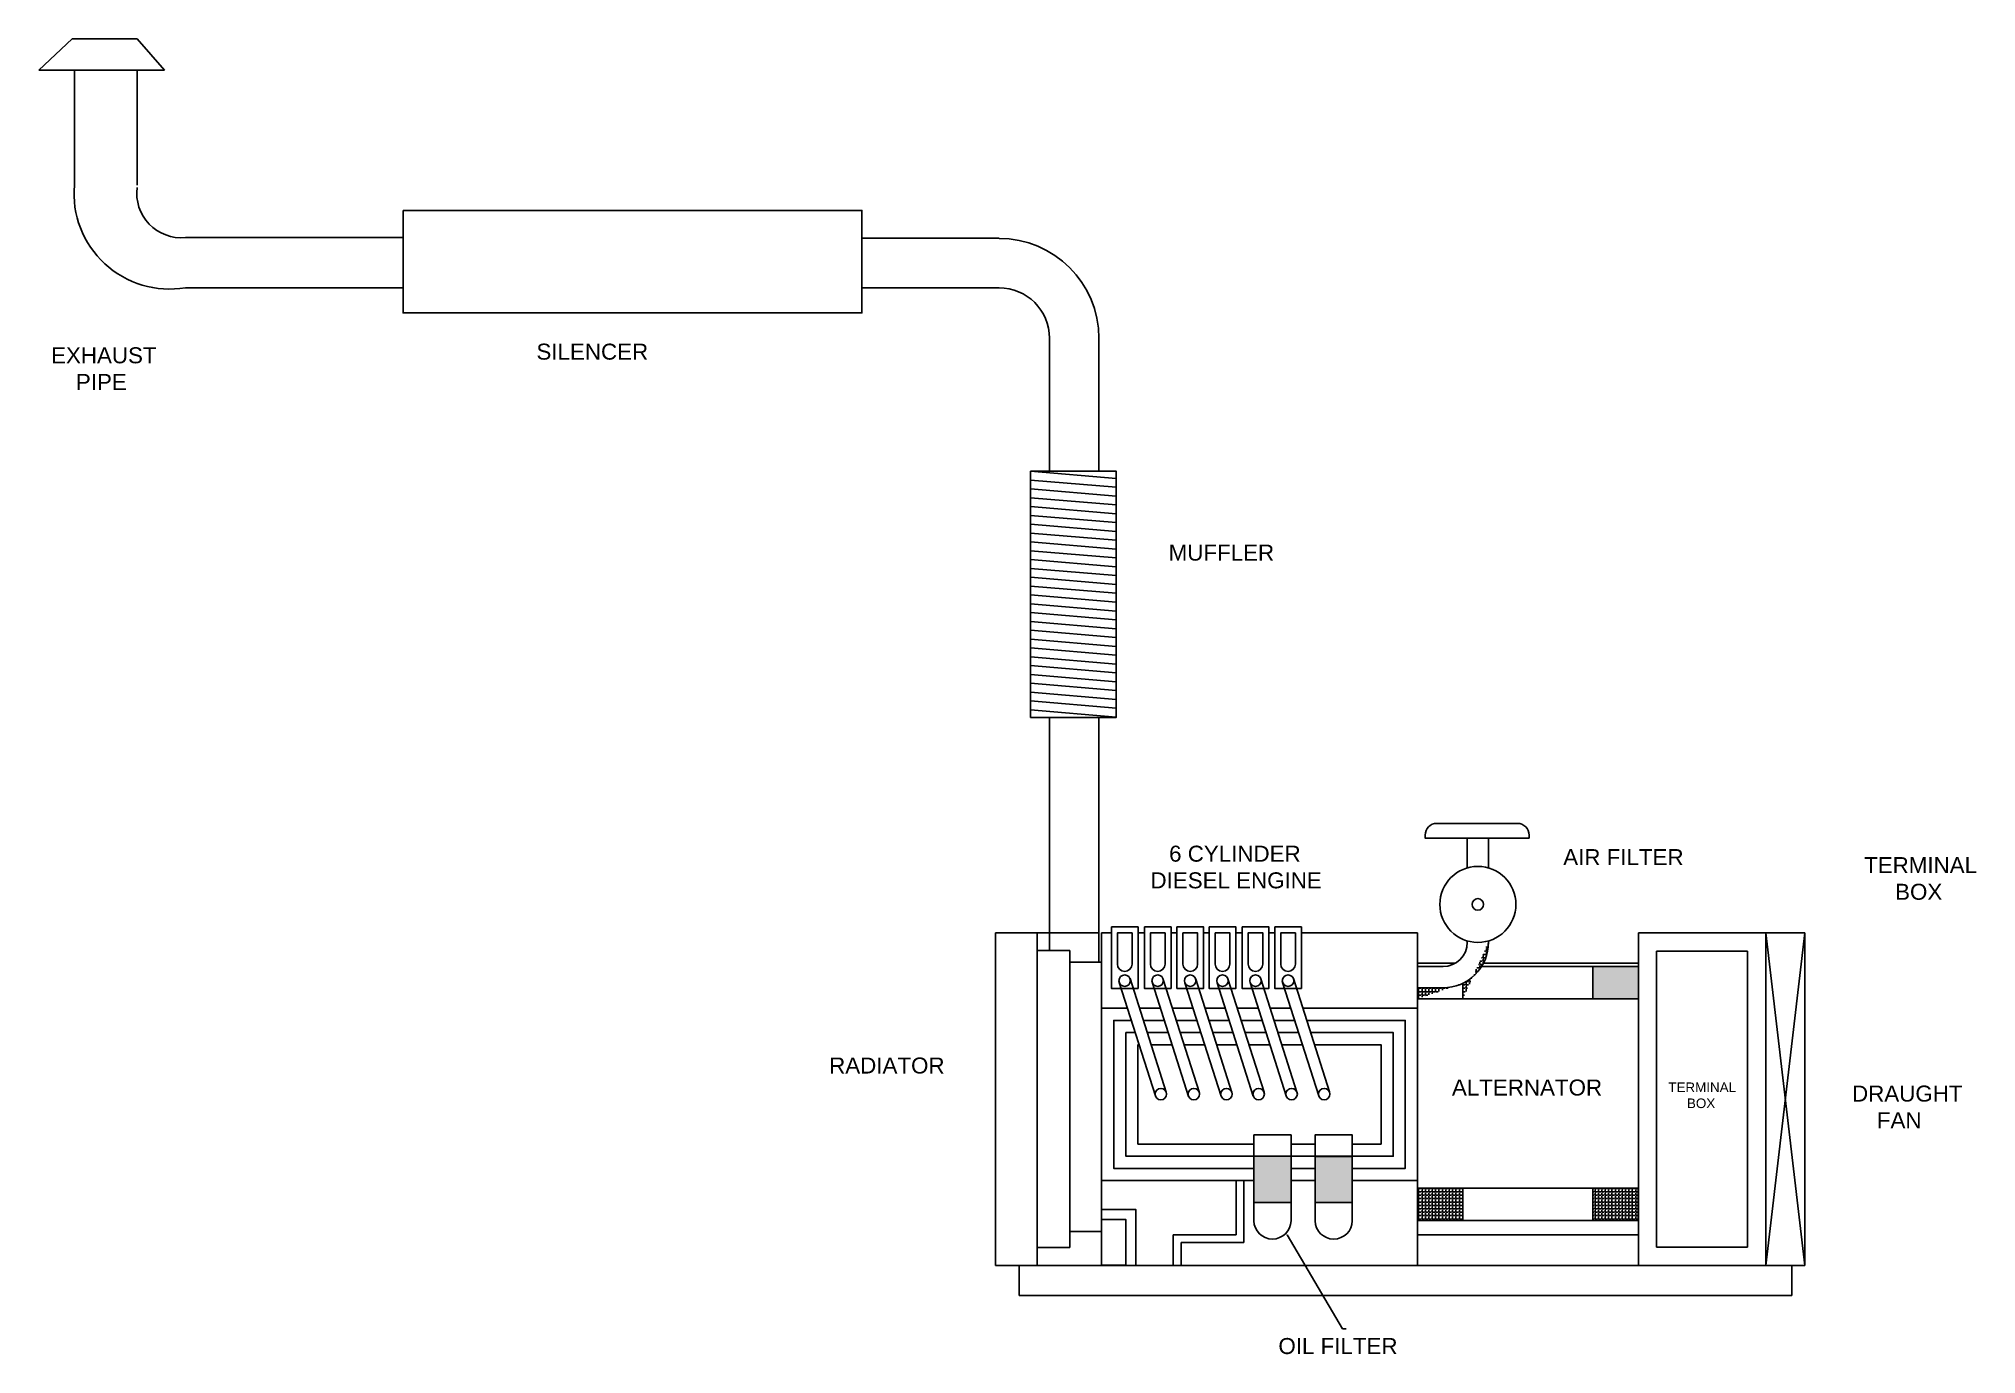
# Model space of a CAD drawing. Header units: millimetres. Extents: x 1063 to 5053, y -404 to 2305.
import ezdxf
from ezdxf import colors
from ezdxf.entities.mleader import LeaderData, LeaderLine
from ezdxf.math import Vec2, Vec3

# ---------------------------------------------------------------- set-up
doc = ezdxf.new("R2010")
doc.units = ezdxf.units.MM
doc.styles.get("Standard").update_dxf_attribs({"font": 'arial.ttf'})
pattern_1 = [(0, (0, 0), (0, 6.985), [5.08, -1.905]), (90, (0, 0), (-6.985, 4e-16), [5.08, -1.905])]

msp = doc.modelspace()

# ---------------------------------------------------------------- hatches: boundary and pattern name
at = {"true_color": 0x000000}
h = msp.add_hatch(dxfattribs=at)
h.set_pattern_fill('ANGLE', color=18)
h.set_pattern_definition(pattern_1)
edge = h.paths.add_edge_path()
edge.add_line((3902.2, 350.6), (3956.8, 350.6))
edge.add_arc((3955.8, 443.1), 92.6, 269.3911, 360.6089)
edge.add_line((3995.7, 327.6), (3995.7, 359.6))
edge.add_line((3902.2, 327.6), (3995.7, 327.6))
edge.add_line((3902.2, 350.6), (3902.2, 327.6))
h = msp.add_hatch(dxfattribs=at)
h.set_pattern_fill('ANGLE', color=18)
h.set_pattern_definition(pattern_1)
h.paths.add_polyline_path([(4263.7, 394.1), (4357.2, 394.1), (4357.2, 327.6), (4263.7, 327.6)])
edge = h.paths.add_edge_path()
edge.add_line((4263.5, -62.1), (4263.5, -128.6))
h = msp.add_hatch(color=18, dxfattribs=at)
h.dxf.hatch_style = 1
h.paths.add_polyline_path([(3565.3, 3.4), (3641.9, 3.4), (3641.9, -91.4), (3565.3, -91.4)])
h = msp.add_hatch(color=18, dxfattribs=at)
h.dxf.hatch_style = 1
h.paths.add_polyline_path([(3691.4, 3.2), (3768, 3.2), (3768, -91.6), (3691.4, -91.6)])
h = msp.add_hatch(dxfattribs=at)
h.set_pattern_fill('ANGLE', color=18)
h.set_pattern_definition(pattern_1)
h.paths.add_polyline_path([(3902.2, -62.1), (3995.7, -62.1), (3995.7, -128.6), (3902.2, -128.6)])
h = msp.add_hatch(dxfattribs=at)
h.set_pattern_fill('ANGLE', color=18)
h.set_pattern_definition(pattern_1)
h.paths.add_polyline_path([(4263.5, -62.1), (4356.9, -62.1), (4356.9, -128.6), (4263.5, -128.6)])

# ---------------------------------------------------------------- linework, layer by layer
for p, q in [((1062.8, 2239.9), (1131.8, 2304.5)), ((1131.8, 2304.5), (1265.5, 2304.5)), ((1265.5, 2304.5), (1321.6, 2239.9)), ((1062.8, 2239.9), (1321.6, 2239.9)), ((1136.1, 2239.9), (1136.1, 2002.9)), ((1265.5, 2239.9), (1265.5, 2002.9)), ((1813.3, 1895.2), (1364.7, 1895.2)), ((2758, 1893.6), (3040.4, 1893.6)), ((1813.3, 1791.8), (1364.7, 1791.8)), ((2758, 1791.8), (3040.4, 1791.8)), ((3144.4, 1687.8), (3144.4, 1414.1)), ((3246.1, 1687.8), (3246.1, 1414.1)), ((3105.3, 1414.1), (3282, 1399.2)), ((3105.3, 1395.9), (3282, 1381)), ((3105.3, 1377.7), (3282, 1362.8)), ((3105.3, 1359.5), (3282, 1344.6)), ((3105.3, 1341.3), (3282, 1326.4)), ((3105.3, 1323.1), (3282, 1308.2)), ((3105.3, 1304.9), (3282, 1290)), ((3105.3, 1286.7), (3282, 1271.8)), ((3105.3, 1268.5), (3282, 1253.6)), ((3105.3, 1250.3), (3282, 1235.4)), ((3105.3, 1232.1), (3282, 1217.2)), ((3105.3, 1213.9), (3282, 1199)), ((3105.3, 1195.7), (3282, 1180.8)), ((3105.3, 1177.5), (3282, 1162.6)), ((3105.3, 1159.4), (3282, 1144.4)), ((3105.3, 1141.2), (3282, 1126.2)), ((3105.3, 1123), (3282, 1108)), ((3105.3, 1104.8), (3282, 1089.8)), ((3105.3, 1104.8), (3282, 1089.8)), ((3105.3, 1086.6), (3282, 1071.6)), ((3105.3, 1068.4), (3282, 1053.4)), ((3105.3, 1050.2), (3282, 1035.2)), ((3105.3, 1032), (3282, 1017)), ((3105.3, 1013.8), (3282, 998.8)), ((3105.3, 995.6), (3282, 980.6)), ((3105.3, 995.6), (3282, 980.6)), ((3105.3, 977.4), (3282, 962.4)), ((3105.3, 959.2), (3282, 944.2)), ((3105.3, 959.2), (3282, 944.2)), ((3105.3, 959.2), (3282, 944.2)), ((3105.3, 941), (3282, 926)), ((3105.3, 922.8), (3282, 907.8)), ((3144.4, 907.2), (3144.4, 427)), ((3246.1, 907.2), (3246.1, 403.3)), ((4004.8, 597.3), (4004.8, 658.8)), ((4048.4, 597.3), (4048.4, 658.8)), ((3119, 463.4), (3119, -221.4)), ((3251.6, 463.4), (3251.6, -221.4)), ((4004.8, 444.1), (4004.8, 446.9)), ((4048.4, 442.1), (4048.4, 446.9)), ((4357.2, 463.4), (4357.2, -221.4)), ((4619.5, 463.4), (4619.5, -221.4)), ((4619.5, 463.4), (4699.8, -221.4)), ((4699.8, 463.4), (4619.5, -221.4)), ((3186.2, 403.3), (3246.1, 403.3)), ((3246.1, 403.3), (3251.6, 403.3)), ((3980.2, 401), (3902.2, 401)), ((4357.2, 401), (4038.3, 401)), ((4394.7, 425.9), (4394.7, -183.9)), ((4582.1, 425.9), (4582.1, -183.9)), ((3288.1, 361.4), (3362.4, 128)), ((3310.3, 369.2), (3384.7, 135.7)), ((3356.5, 359.8), (3430.9, 126.4)), ((3378.8, 367.6), (3453.1, 134.1)), ((3423.3, 360.6), (3497.7, 127.2)), ((3445.6, 368.3), (3519.9, 134.9)), ((3489.7, 360.9), (3564, 127.5)), ((3511.9, 368.6), (3586.3, 135.2)), ((3557.5, 361.2), (3631.8, 127.7)), ((3579.8, 368.9), (3654.1, 135.5)), ((3624.5, 361.5), (3698.8, 128)), ((3646.7, 369.2), (3721.1, 135.8)), ((3954.8, 394.1), (3902.2, 394.1)), ((3995.7, 327.6), (3995.7, 359.6)), ((4357.2, 394.1), (4034.3, 394.1)), ((3902.2, 350.6), (3956.8, 350.6)), ((3902.2, 350.6), (3902.2, 327.6)), ((3902.2, 327.6), (4357.2, 327.6)), ((3902.2, 327.6), (3995.7, 327.6)), ((3528.9, -158.4), (3528.9, -46.7)), ((3544.9, -174.4), (3544.9, -46.7)), ((3995.7, -62.1), (4263.5, -62.1)), ((4263.5, -62.1), (4263.5, -128.6)), ((3565.3, -91.4), (3641.9, -91.4)), ((3186.2, -151.3), (3251.6, -151.3)), ((3399.4, -158.4), (3528.9, -158.4)), ((3399.4, -220.6), (3399.4, -158.4)), ((3902.2, -158.4), (4357.2, -158.4)), ((4263.5, -128.6), (3995.7, -128.6)), ((3415.4, -220.6), (3415.4, -174.4)), ((3415.4, -174.4), (3544.9, -174.4)), ((3081.9, -221.4), (3081.9, -283)), ((4673, -283), (4673, -221.4)), ((3081.9, -283), (4673, -283))]:
    msp.add_line(p, q)
for points in [[(1813.3, 1951.2), (2758, 1951.2), (2758, 1740.1), (1813.3, 1740.1)], [(3105.3, 1414.1), (3282, 1414.1), (3282, 907.2), (3105.3, 907.2)], [(3271.8, 475.6), (3326.8, 475.6), (3326.8, 349.1), (3271.8, 349.1)], [(3339.7, 475.6), (3394.7, 475.6), (3394.7, 349.1), (3339.7, 349.1)], [(3406.8, 475.6), (3461.8, 475.6), (3461.8, 349.1), (3406.8, 349.1)], [(3473.2, 475.6), (3528.2, 475.6), (3528.2, 349.1), (3473.2, 349.1)], [(3541.1, 475.6), (3596.2, 475.6), (3596.2, 349.1), (3541.1, 349.1)], [(3608.2, 475.6), (3663.3, 475.6), (3663.3, 349.1), (3608.2, 349.1)], [(3119, 427), (3186.2, 427), (3186.2, -184.2), (3119, -184.2)], [(4263.7, 394.1), (4357.2, 394.1), (4357.2, 327.6), (4263.7, 327.6)], [(3565.3, 3.4), (3641.9, 3.4), (3641.9, -91.4), (3565.3, -91.4)], [(3691.4, 3.2), (3768, 3.2), (3768, -91.6), (3691.4, -91.6)], [(3902.2, -62.1), (3995.7, -62.1), (3995.7, -128.6), (3902.2, -128.6)], [(4263.5, -62.1), (4356.9, -62.1), (4356.9, -128.6), (4263.5, -128.6)], [(3251.7, -127), (3301.7, -127), (3301.7, -221), (3251.7, -221)]]:
    msp.add_lwpolyline(points, close=True)
msp.add_lwpolyline([(3942, 688.9), (4108.1, 688.9, -0.414214), (4132.1, 664.9), (4132.1, 658.8), (3918, 658.8), (3918, 664.9, -0.414214)], format="xyb", close=True)
for points in [[(3663.3, 463.4), (3902.2, 463.4), (3902.2, -221.4), (3033.3, -221.4), (3033.3, 463.4), (3246.1, 463.4)], [(3251.6, 463.4), (3271.8, 463.4)], [(3284.2, 399.3), (3284.2, 463.2), (3314.4, 463.2), (3314.4, 399.3)], [(3326.8, 463.4), (3339.7, 463.4)], [(3352.1, 399.3), (3352.1, 463.2), (3382.3, 463.2), (3382.3, 399.3)], [(3394.7, 463.4), (3406.8, 463.4)], [(3419.2, 399.3), (3419.2, 463.2), (3449.4, 463.2), (3449.4, 399.3)], [(3461.8, 463.4), (3473.2, 463.4)], [(3485.6, 399.3), (3485.6, 463.2), (3515.9, 463.2), (3515.9, 399.3)], [(3528.2, 463.4), (3541.1, 463.4)], [(3553.5, 399.3), (3553.5, 463.2), (3583.8, 463.2), (3583.8, 399.3)], [(3596.2, 463.4), (3608.2, 463.4)], [(3620.6, 399.3), (3620.6, 463.2), (3650.9, 463.2), (3650.9, 399.3)], [(4357.2, 463.4), (4699.8, 463.4), (4699.8, -221.4), (3902.2, -221.4), (3902.2, 463.4)], [(3973.1, 327.6), (3902.2, 327.6), (3902.2, 401), (3973.1, 401)], [(4286.7, 401), (4357.2, 401)], [(4394.7, 425.9), (4582.1, 425.9)], [(3995.7, 359.6), (3995.7, 327.6), (3902.2, 327.6), (3902.2, 394.1), (3954.8, 394.1)], [(4357.2, 327.6), (4286.7, 327.6)], [(3565.3, -46.7), (3251.6, -46.7), (3251.6, 308.1), (3305.1, 308.1)], [(3565.3, -21.6), (3276.6, -21.6), (3276.6, 283.1), (3313, 283.1)], [(3329.8, 308.1), (3373, 308.1)], [(3337.7, 283.1), (3381, 283.1)], [(3397.7, 308.1), (3440.1, 308.1)], [(3405.7, 283.1), (3448, 283.1)], [(3464.8, 308.1), (3506.5, 308.1)], [(3472.7, 283.1), (3514.5, 283.1)], [(3531.2, 308.1), (3574.4, 308.1)], [(3539.2, 283.1), (3582.4, 283.1)], [(3599.1, 308.1), (3641.5, 308.1)], [(3607.1, 283.1), (3649.4, 283.1)], [(3666.2, 308.1), (3902.2, 308.1), (3902.2, -46.7), (3768, -46.7)], [(3674.2, 283.1), (3877.2, 283.1), (3877.2, -21.6), (3768, -21.6)], [(3682.1, 258.1), (3852.2, 258.1), (3852.2, 3.4), (3301.6, 3.4), (3301.6, 258.1), (3321, 258.1)], [(3345.7, 258.1), (3388.9, 258.1)], [(3413.7, 258.1), (3456, 258.1)], [(3480.7, 258.1), (3522.4, 258.1)], [(3547.2, 258.1), (3590.3, 258.1)], [(3615.1, 258.1), (3657.4, 258.1)], [(3565.3, 28.4), (3326.6, 28.4), (3326.6, 233.1), (3329, 233.1)], [(3353.7, 233.1), (3396.9, 233.1)], [(3421.6, 233.1), (3464, 233.1)], [(3488.7, 233.1), (3530.4, 233.1)], [(3555.1, 233.1), (3598.3, 233.1)], [(3623, 233.1), (3665.4, 233.1)], [(3690.1, 233.1), (3827.2, 233.1), (3827.2, 28.4), (3768, 28.4)], [(3565.3, -129.2), (3565.3, 47.4), (3641.9, 47.4), (3641.9, -129.2)], [(3691.4, -129.3), (3691.4, 47.3), (3768, 47.3), (3768, -129.3)], [(3691.4, 28.4), (3641.9, 28.4)], [(3691.4, -21.6), (3641.9, -21.6)], [(3691.4, -46.7), (3641.9, -46.7)], [(3251.6, -106.4), (3322.4, -106.4), (3322.4, -221.4)], [(4582.1, -183.9), (4394.7, -183.9)]]:
    msp.add_lwpolyline(points)
for centre, radius in [((4026.6, 522.1), 78.3), ((4026.6, 522.1), 11.8), ((3299.3, 365), 11.8), ((3367.2, 365), 11.8), ((3434.3, 365), 11.8), ((3500.7, 365), 11.8), ((3568.6, 365), 11.8), ((3635.7, 365), 11.8), ((3373.7, 131.5), 11.8), ((3441.6, 131.5), 11.8), ((3508.7, 131.5), 11.8), ((3575.1, 131.5), 11.8), ((3643, 131.5), 11.8), ((3710.1, 131.5), 11.8)]:
    msp.add_circle(centre, radius)
for centre, radius, start, end in [((1332.4, 1986.1), 197, 175.1107, 279.4474), ((1356.2, 1986.3), 91.5, 172.2838, 275.3452), ((3040.4, 1687.8), 205.7, 0, 90), ((3040.4, 1687.8), 104, 0, 90), ((3954.8, 444.1), 50, 270, 0), ((3955.8, 443.1), 92.6, 269.3911, 0.6089), ((3299.3, 399.3), 15.1, 180, 0), ((3367.2, 399.3), 15.1, 180, 0), ((3434.3, 399.3), 15.1, 180, 0), ((3500.7, 399.3), 15.1, 180, 0), ((3568.6, 399.3), 15.1, 180, 0), ((3635.7, 399.3), 15.1, 180, 0), ((3603.6, -128.7), 38.3, 180.7639, 359.2361), ((3729.7, -128.8), 38.3, 180.7639, 359.2361)]:
    msp.add_arc(centre, radius, start, end)

# ---------------------------------------------------------------- texts
at = {"attachment_point": 1}
for s, insert, char_height in [('SILENCER ', (2087.8, 1676.7), 32.93), ('EXHAUST\\P    PIPE', (1088.2, 1669.2), 32.93), ('MUFFLER', (3389.8, 1262.9), 32.93), ('   6 CYLINDER\\PDIESEL ENGINE', (3352.4, 643), 32.928), ('AIR FILTER', (4202.4, 635.9), 32.93), ('TERMINAL\\P     BOX', (4822, 619.4), 32.93), ('RADIATOR', (2690.6, 206.8), 32.93), ('ALTERNATOR', (3973.2, 161.5), 32.93), ('TERMINAL\\P     BOX', (4418.8, 155.4), 19.76), ('DRAUGHT\\P    FAN', (4797.2, 149), 32.93), ('OIL FILTER', (3615.8, -370.8), 32.93)]:
    msp.add_mtext_dynamic_manual_height_columns(s, width=725.182, gutter_width=12.5, heights=[0], dxfattribs=dict(at, insert=insert, char_height=char_height))

# ---------------------------------------------------------------- leaders
ml = msp.add_multileader_mtext('Standard')
ml.set_content('', color=256)
ml.set_leader_properties()
ml.build(insert=Vec2(0, 0))
ctx = ml.context
ctx.base_point, ctx.plane_origin = Vec3(3755.7, -351.6), Vec3(3631.5, -155)
notes = []
notes.append((ctx, [(0, (1, 1, 0), (3747.7, -351.6), (1, 0), 8, [(0, [(3631.5, -155)], 0, [])])]))
ctx.mtext.insert, ctx.mtext.flow_direction = Vec3(3757.7, -349.6), 5
for ctx, leaders in notes:
    for number, flags, end, landing, length, lines in leaders:
        leader = LeaderData()
        leader.index, (leader.has_last_leader_line, leader.has_dogleg_vector, leader.attachment_direction) = number, flags
        leader.last_leader_point, leader.dogleg_vector, leader.dogleg_length = Vec3(end), Vec3(landing), length
        for number, points, colour, breaks in lines:
            line = LeaderLine()
            line.index, line.vertices, line.color, line.breaks = number, Vec3.list(points), colors.encode_raw_color(colour), breaks
            leader.lines.append(line)
        ctx.leaders.append(leader)

doc.saveas('drawing.dxf')
